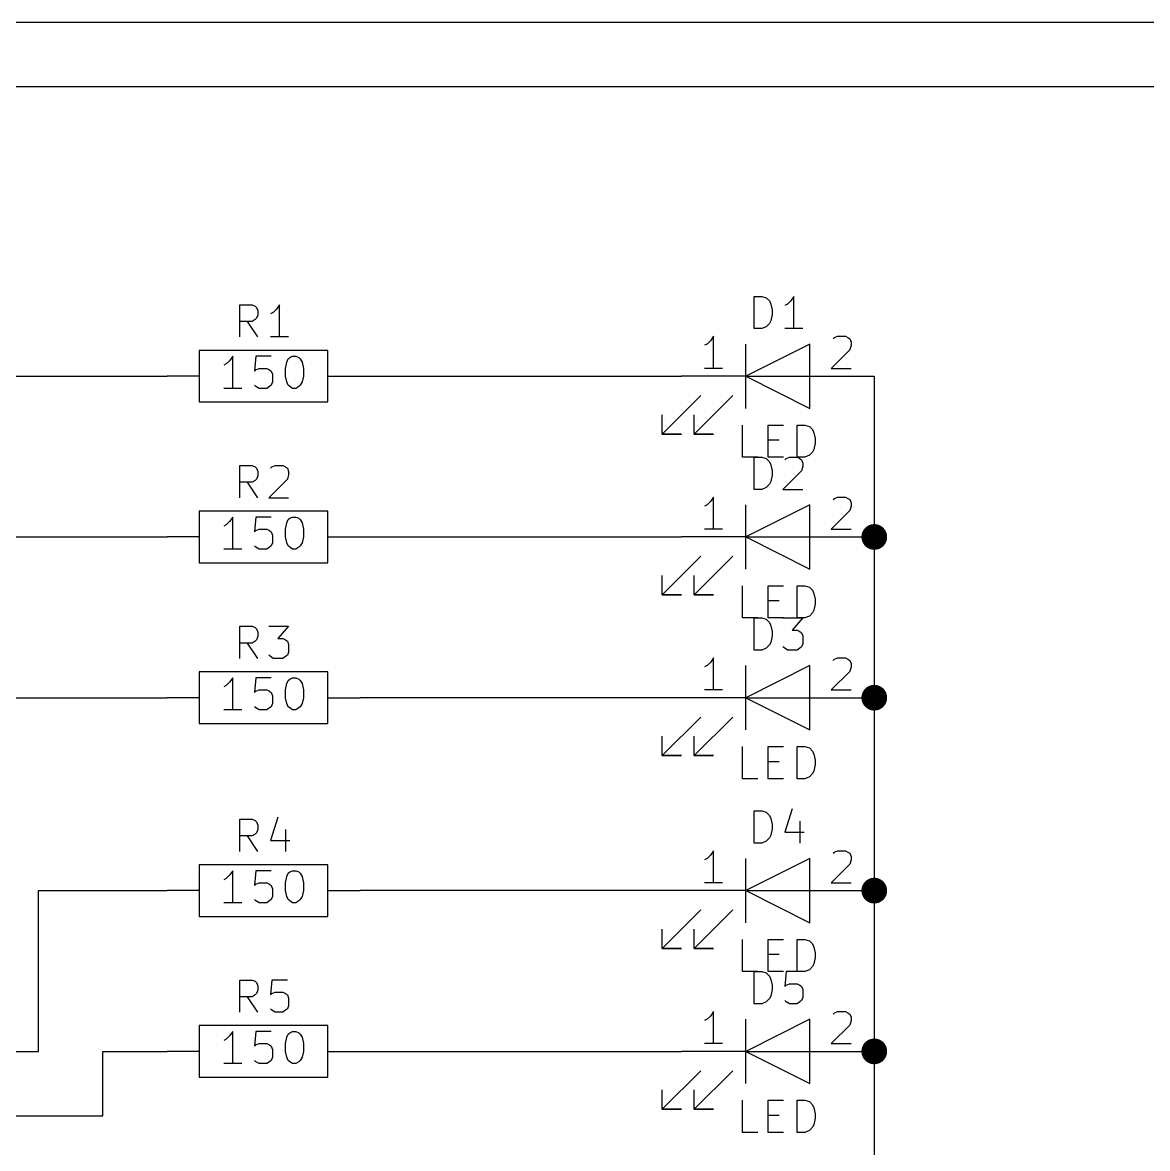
# Model space of a CAD drawing. Extents: x 10 to 287, y -200 to -10.
# Drawn here: x 100.97 to 145.42, y -97.82 to -53.34 of the extents above; entities that cross this region are included whole.
import ezdxf

# ---------------------------------------------------------------- set-up
doc = ezdxf.new("R2010")
doc.units = 0
doc.header["$MEASUREMENT"] = 0

msp = doc.modelspace()

# ---------------------------------------------------------------- linework, layer by layer
at = {"layer": 'Cyan 2'}
for p, q in [((129.87, -65.4304), (129.87, -64.1604)), ((129.87, -64.1604), (130.175, -64.1604)), ((130.175, -64.1604), (130.353, -64.2112)), ((130.353, -64.2112), (130.48, -64.3382)), ((130.48, -64.3382), (130.531, -64.4652)), ((130.531, -64.4652), (130.581, -64.6938)), ((131.191, -64.4652), (131.089, -64.516)), ((131.318, -64.3382), (131.191, -64.4652)), ((131.445, -64.1604), (131.318, -64.3382)), ((131.445, -65.4304), (131.445, -64.1604)), ((109.55, -65.7606), (109.55, -64.4906)), ((109.55, -64.4906), (110.033, -64.4906)), ((110.033, -64.4906), (110.16, -64.5414)), ((110.16, -64.5414), (110.211, -64.5922)), ((110.211, -64.5922), (110.261, -64.7192)), ((110.261, -64.897), (110.211, -65.024)), ((110.261, -64.7192), (110.261, -64.897)), ((110.871, -64.7954), (110.769, -64.8462)), ((110.998, -64.6684), (110.871, -64.7954)), ((111.125, -64.4906), (110.998, -64.6684)), ((111.125, -65.7606), (111.125, -64.4906)), ((130.581, -64.8716), (130.531, -65.1256)), ((130.581, -64.6938), (130.581, -64.8716)), ((110.033, -65.151), (109.55, -65.151)), ((110.261, -65.7606), (109.855, -65.151)), ((110.16, -65.0748), (110.033, -65.151)), ((110.211, -65.024), (110.16, -65.0748)), ((130.353, -65.3542), (130.175, -65.4304)), ((130.48, -65.2272), (130.353, -65.3542)), ((130.531, -65.1256), (130.48, -65.2272)), ((111.481, -65.7606), (110.769, -65.7606)), ((130.175, -65.4304), (129.87, -65.4304)), ((131.801, -65.4304), (131.089, -65.4304)), ((109.144, -66.7004), (109.017, -66.8274)), ((109.271, -66.5226), (109.144, -66.7004)), ((109.271, -67.7926), (109.271, -66.5226)), ((110.185, -66.5226), (110.134, -67.1068)), ((110.795, -66.5226), (110.185, -66.5226)), ((111.404, -66.7512), (111.455, -66.6242)), ((111.455, -66.6242), (111.531, -66.5734)), ((111.531, -66.5734), (111.633, -66.5226)), ((111.633, -66.5226), (111.76, -66.5226)), ((111.76, -66.5226), (111.887, -66.5734)), ((111.887, -66.5734), (111.938, -66.6242)), ((111.938, -66.6242), (112.014, -66.7512)), ((109.017, -66.8274), (108.915, -66.8782)), ((110.134, -67.1068), (110.185, -67.056)), ((110.185, -67.056), (110.312, -67.0052)), ((110.312, -67.0052), (110.617, -67.0052)), ((110.617, -67.0052), (110.719, -67.056)), ((110.719, -67.056), (110.795, -67.1068)), ((110.795, -67.1068), (110.846, -67.2338)), ((111.354, -67.0052), (111.404, -66.7512)), ((111.354, -67.31), (111.354, -67.0052)), ((112.014, -66.7512), (112.065, -67.0052)), ((112.065, -67.0052), (112.065, -67.31)), ((110.846, -67.5386), (110.795, -67.6656)), ((110.846, -67.2338), (110.846, -67.5386)), ((111.404, -67.5386), (111.354, -67.31)), ((111.455, -67.6656), (111.404, -67.5386)), ((112.014, -67.5386), (111.938, -67.6656)), ((112.065, -67.31), (112.014, -67.5386)), ((109.626, -67.7926), (108.915, -67.7926)), ((110.185, -67.7164), (110.134, -67.6656)), ((110.312, -67.7926), (110.185, -67.7164)), ((110.617, -67.7926), (110.312, -67.7926)), ((110.719, -67.7164), (110.617, -67.7926)), ((110.795, -67.6656), (110.719, -67.7164)), ((111.531, -67.7164), (111.455, -67.6656)), ((111.633, -67.7926), (111.531, -67.7164)), ((111.76, -67.7926), (111.633, -67.7926)), ((111.887, -67.7164), (111.76, -67.7926)), ((111.938, -67.6656), (111.887, -67.7164)), ((129.413, -70.5104), (129.413, -69.2404)), ((130.429, -70.5104), (130.429, -69.2404)), ((130.429, -69.2404), (131.039, -69.2404)), ((131.572, -70.5104), (131.572, -69.2404)), ((131.572, -69.2404), (131.877, -69.2404)), ((131.877, -69.2404), (132.055, -69.2912)), ((132.055, -69.2912), (132.182, -69.4182)), ((130.429, -69.8246), (130.861, -69.8246)), ((132.182, -69.4182), (132.232, -69.5452)), ((132.232, -69.5452), (132.283, -69.7738)), ((132.283, -69.7738), (132.283, -69.9516)), ((132.232, -70.2056), (132.182, -70.3072)), ((132.283, -69.9516), (132.232, -70.2056)), ((130.023, -70.5104), (129.413, -70.5104)), ((129.87, -71.7804), (129.87, -70.5104)), ((129.87, -70.5104), (130.175, -70.5104)), ((130.175, -70.5104), (130.353, -70.5612)), ((130.353, -70.5612), (130.48, -70.6882)), ((131.039, -70.5104), (130.429, -70.5104)), ((130.48, -70.6882), (130.531, -70.8152)), ((131.089, -70.612), (131.14, -70.5612)), ((131.14, -70.5612), (131.267, -70.5104)), ((131.267, -70.5104), (131.572, -70.5104)), ((131.877, -70.5104), (131.572, -70.5104)), ((131.572, -70.5104), (131.674, -70.5612)), ((131.674, -70.5612), (131.75, -70.612)), ((131.75, -70.612), (131.801, -70.739)), ((132.055, -70.4342), (131.877, -70.5104)), ((132.182, -70.3072), (132.055, -70.4342)), ((109.55, -72.1106), (109.55, -70.8406)), ((109.55, -70.8406), (110.033, -70.8406)), ((110.033, -70.8406), (110.16, -70.8914)), ((110.16, -70.8914), (110.211, -70.9422)), ((110.211, -70.9422), (110.261, -71.0692)), ((110.261, -71.0692), (110.261, -71.247)), ((110.769, -70.9422), (110.82, -70.8914)), ((110.82, -70.8914), (110.947, -70.8406)), ((110.947, -70.8406), (111.252, -70.8406)), ((111.252, -70.8406), (111.354, -70.8914)), ((111.354, -70.8914), (111.43, -70.9422)), ((111.43, -70.9422), (111.481, -71.0692)), ((111.481, -71.0692), (111.481, -71.1962)), ((130.531, -70.8152), (130.581, -71.0438)), ((130.581, -71.0438), (130.581, -71.2216)), ((131.75, -71.0438), (131.013, -71.7804)), ((131.801, -70.866), (131.75, -71.0438)), ((131.801, -70.739), (131.801, -70.866)), ((110.033, -71.501), (109.55, -71.501)), ((110.261, -72.1106), (109.855, -71.501)), ((110.16, -71.4248), (110.033, -71.501)), ((110.211, -71.374), (110.16, -71.4248)), ((110.261, -71.247), (110.211, -71.374)), ((111.43, -71.374), (110.693, -72.1106)), ((111.481, -71.1962), (111.43, -71.374)), ((130.48, -71.5772), (130.353, -71.7042)), ((130.531, -71.4756), (130.48, -71.5772)), ((130.581, -71.2216), (130.531, -71.4756)), ((130.175, -71.7804), (129.87, -71.7804)), ((130.353, -71.7042), (130.175, -71.7804)), ((131.013, -71.7804), (131.801, -71.7804)), ((110.693, -72.1106), (111.481, -72.1106)), ((109.271, -72.8726), (109.144, -73.0504)), ((109.271, -74.1426), (109.271, -72.8726)), ((110.185, -72.8726), (110.134, -73.4568)), ((110.795, -72.8726), (110.185, -72.8726)), ((111.455, -72.9742), (111.531, -72.9234)), ((111.531, -72.9234), (111.633, -72.8726)), ((111.633, -72.8726), (111.76, -72.8726)), ((111.76, -72.8726), (111.887, -72.9234)), ((111.887, -72.9234), (111.938, -72.9742)), ((109.017, -73.1774), (108.915, -73.2282)), ((109.144, -73.0504), (109.017, -73.1774)), ((110.185, -73.406), (110.312, -73.3552)), ((110.312, -73.3552), (110.617, -73.3552)), ((110.617, -73.3552), (110.719, -73.406)), ((111.354, -73.3552), (111.404, -73.1012)), ((111.354, -73.66), (111.354, -73.3552)), ((111.404, -73.1012), (111.455, -72.9742)), ((111.938, -72.9742), (112.014, -73.1012)), ((112.014, -73.1012), (112.065, -73.3552)), ((112.065, -73.3552), (112.065, -73.66)), ((110.134, -73.4568), (110.185, -73.406)), ((110.719, -73.406), (110.795, -73.4568)), ((110.795, -73.4568), (110.846, -73.5838)), ((110.846, -73.5838), (110.846, -73.8886)), ((111.404, -73.8886), (111.354, -73.66)), ((112.065, -73.66), (112.014, -73.8886)), ((109.626, -74.1426), (108.915, -74.1426)), ((110.185, -74.0664), (110.134, -74.0156)), ((110.312, -74.1426), (110.185, -74.0664)), ((110.617, -74.1426), (110.312, -74.1426)), ((110.719, -74.0664), (110.617, -74.1426)), ((110.795, -74.0156), (110.719, -74.0664)), ((110.846, -73.8886), (110.795, -74.0156)), ((111.455, -74.0156), (111.404, -73.8886)), ((111.531, -74.0664), (111.455, -74.0156)), ((111.633, -74.1426), (111.531, -74.0664)), ((111.76, -74.1426), (111.633, -74.1426)), ((111.887, -74.0664), (111.76, -74.1426)), ((111.938, -74.0156), (111.887, -74.0664)), ((112.014, -73.8886), (111.938, -74.0156)), ((129.413, -76.8604), (129.413, -75.5904)), ((130.429, -76.8604), (130.429, -75.5904)), ((130.429, -75.5904), (131.039, -75.5904)), ((131.572, -76.8604), (131.572, -75.5904)), ((131.572, -75.5904), (131.877, -75.5904)), ((131.877, -75.5904), (132.055, -75.6412)), ((132.055, -75.6412), (132.182, -75.7682)), ((132.182, -75.7682), (132.232, -75.8952)), ((132.232, -75.8952), (132.283, -76.1238)), ((130.429, -76.1746), (130.861, -76.1746)), ((132.283, -76.3016), (132.232, -76.5556)), ((132.283, -76.1238), (132.283, -76.3016)), ((130.023, -76.8604), (129.413, -76.8604)), ((129.87, -78.1304), (129.87, -76.8604)), ((129.87, -76.8604), (130.175, -76.8604)), ((130.175, -76.8604), (130.353, -76.9112)), ((130.353, -76.9112), (130.48, -77.0382)), ((131.039, -76.8604), (130.429, -76.8604)), ((131.013, -76.8604), (131.801, -76.8604)), ((131.801, -76.8604), (131.369, -77.343)), ((131.877, -76.8604), (131.572, -76.8604)), ((132.055, -76.7842), (131.877, -76.8604)), ((132.182, -76.6572), (132.055, -76.7842)), ((132.232, -76.5556), (132.182, -76.6572)), ((109.55, -78.4606), (109.55, -77.1906)), ((109.55, -77.1906), (110.033, -77.1906)), ((110.033, -77.1906), (110.16, -77.2414)), ((110.16, -77.2414), (110.211, -77.2922)), ((110.211, -77.2922), (110.261, -77.4192)), ((110.693, -77.1906), (111.481, -77.1906)), ((111.481, -77.1906), (111.049, -77.6732)), ((130.48, -77.0382), (130.531, -77.1652)), ((130.531, -77.1652), (130.581, -77.3938)), ((131.369, -77.343), (131.572, -77.343)), ((131.572, -77.343), (131.674, -77.3938)), ((110.16, -77.7748), (110.033, -77.851)), ((110.211, -77.724), (110.16, -77.7748)), ((110.261, -77.597), (110.211, -77.724)), ((110.261, -77.4192), (110.261, -77.597)), ((111.049, -77.6732), (111.252, -77.6732)), ((111.252, -77.6732), (111.354, -77.724)), ((111.354, -77.724), (111.43, -77.7748)), ((111.43, -77.7748), (111.481, -77.9018)), ((130.531, -77.8256), (130.48, -77.9272)), ((130.581, -77.5716), (130.531, -77.8256)), ((130.581, -77.3938), (130.581, -77.5716)), ((131.674, -77.3938), (131.75, -77.4446)), ((131.75, -77.4446), (131.801, -77.5716)), ((131.801, -77.5716), (131.801, -77.8764)), ((110.033, -77.851), (109.55, -77.851)), ((110.261, -78.4606), (109.855, -77.851)), ((111.481, -78.2066), (111.43, -78.3336)), ((111.481, -77.9018), (111.481, -78.2066)), ((130.175, -78.1304), (129.87, -78.1304)), ((130.353, -78.0542), (130.175, -78.1304)), ((130.48, -77.9272), (130.353, -78.0542)), ((131.089, -78.0542), (131.013, -78.0034)), ((131.191, -78.1304), (131.089, -78.0542)), ((131.572, -78.1304), (131.191, -78.1304)), ((131.674, -78.0542), (131.572, -78.1304)), ((131.75, -78.0034), (131.674, -78.0542)), ((131.801, -77.8764), (131.75, -78.0034)), ((110.769, -78.3844), (110.693, -78.3336)), ((110.871, -78.4606), (110.769, -78.3844)), ((111.252, -78.4606), (110.871, -78.4606)), ((111.354, -78.3844), (111.252, -78.4606)), ((111.43, -78.3336), (111.354, -78.3844)), ((109.017, -79.5274), (108.915, -79.5782)), ((109.144, -79.4004), (109.017, -79.5274)), ((109.271, -79.2226), (109.144, -79.4004)), ((109.271, -80.4926), (109.271, -79.2226)), ((110.185, -79.2226), (110.134, -79.8068)), ((110.795, -79.2226), (110.185, -79.2226)), ((111.354, -79.7052), (111.404, -79.4512)), ((111.404, -79.4512), (111.455, -79.3242)), ((111.455, -79.3242), (111.531, -79.2734)), ((111.531, -79.2734), (111.633, -79.2226)), ((111.633, -79.2226), (111.76, -79.2226)), ((111.76, -79.2226), (111.887, -79.2734)), ((111.887, -79.2734), (111.938, -79.3242)), ((111.938, -79.3242), (112.014, -79.4512)), ((112.014, -79.4512), (112.065, -79.7052)), ((110.134, -79.8068), (110.185, -79.756)), ((110.185, -79.756), (110.312, -79.7052)), ((110.312, -79.7052), (110.617, -79.7052)), ((110.617, -79.7052), (110.719, -79.756)), ((110.719, -79.756), (110.795, -79.8068)), ((110.795, -79.8068), (110.846, -79.9338)), ((110.846, -79.9338), (110.846, -80.2386)), ((111.354, -80.01), (111.354, -79.7052)), ((111.404, -80.2386), (111.354, -80.01)), ((112.065, -80.01), (112.014, -80.2386)), ((112.065, -79.7052), (112.065, -80.01)), ((109.626, -80.4926), (108.915, -80.4926)), ((110.185, -80.4164), (110.134, -80.3656)), ((110.312, -80.4926), (110.185, -80.4164)), ((110.617, -80.4926), (110.312, -80.4926)), ((110.719, -80.4164), (110.617, -80.4926)), ((110.795, -80.3656), (110.719, -80.4164)), ((110.846, -80.2386), (110.795, -80.3656)), ((111.455, -80.3656), (111.404, -80.2386)), ((111.531, -80.4164), (111.455, -80.3656)), ((111.633, -80.4926), (111.531, -80.4164)), ((111.76, -80.4926), (111.633, -80.4926)), ((111.887, -80.4164), (111.76, -80.4926)), ((111.938, -80.3656), (111.887, -80.4164)), ((112.014, -80.2386), (111.938, -80.3656)), ((129.413, -83.2104), (129.413, -81.9404)), ((130.429, -83.2104), (130.429, -81.9404)), ((130.429, -81.9404), (131.039, -81.9404)), ((131.572, -83.2104), (131.572, -81.9404)), ((131.572, -81.9404), (131.877, -81.9404)), ((131.877, -81.9404), (132.055, -81.9912)), ((132.055, -81.9912), (132.182, -82.1182)), ((132.182, -82.1182), (132.232, -82.2452)), ((132.232, -82.2452), (132.283, -82.4738)), ((130.429, -82.5246), (130.861, -82.5246)), ((132.283, -82.6516), (132.232, -82.9056)), ((132.283, -82.4738), (132.283, -82.6516)), ((132.055, -83.1342), (131.877, -83.2104)), ((132.182, -83.0072), (132.055, -83.1342)), ((132.232, -82.9056), (132.182, -83.0072)), ((130.023, -83.2104), (129.413, -83.2104)), ((131.039, -83.2104), (130.429, -83.2104)), ((131.877, -83.2104), (131.572, -83.2104)), ((129.87, -85.7504), (129.87, -84.4804)), ((129.87, -84.4804), (130.175, -84.4804)), ((130.175, -84.4804), (130.353, -84.5312)), ((131.369, -84.4042), (131.089, -85.3186)), ((109.55, -86.0806), (109.55, -84.8106)), ((109.55, -84.8106), (110.033, -84.8106)), ((110.033, -84.8106), (110.16, -84.8614)), ((110.16, -84.8614), (110.211, -84.9122)), ((110.211, -84.9122), (110.261, -85.0392)), ((111.049, -84.7344), (110.769, -85.6488)), ((130.353, -84.5312), (130.48, -84.6582)), ((130.48, -84.6582), (130.531, -84.7852)), ((130.531, -84.7852), (130.581, -85.0138)), ((131.674, -84.8868), (131.674, -85.7504)), ((110.211, -85.344), (110.16, -85.3948)), ((110.261, -85.217), (110.211, -85.344)), ((110.261, -85.0392), (110.261, -85.217)), ((111.354, -85.217), (111.354, -86.0806)), ((130.581, -85.1916), (130.531, -85.4456)), ((130.581, -85.0138), (130.581, -85.1916)), ((131.089, -85.3186), (131.851, -85.3186)), ((110.033, -85.471), (109.55, -85.471)), ((110.261, -86.0806), (109.855, -85.471)), ((110.16, -85.3948), (110.033, -85.471)), ((110.769, -85.6488), (111.531, -85.6488)), ((130.175, -85.7504), (129.87, -85.7504)), ((130.353, -85.6742), (130.175, -85.7504)), ((130.48, -85.5472), (130.353, -85.6742)), ((130.531, -85.4456), (130.48, -85.5472)), ((109.017, -87.1474), (108.915, -87.1982)), ((109.144, -87.0204), (109.017, -87.1474)), ((109.271, -86.8426), (109.144, -87.0204)), ((109.271, -88.1126), (109.271, -86.8426)), ((110.185, -86.8426), (110.134, -87.4268)), ((110.795, -86.8426), (110.185, -86.8426)), ((111.354, -87.3252), (111.404, -87.0712)), ((111.404, -87.0712), (111.455, -86.9442)), ((111.455, -86.9442), (111.531, -86.8934)), ((111.531, -86.8934), (111.633, -86.8426)), ((111.633, -86.8426), (111.76, -86.8426)), ((111.76, -86.8426), (111.887, -86.8934)), ((111.887, -86.8934), (111.938, -86.9442)), ((111.938, -86.9442), (112.014, -87.0712)), ((112.014, -87.0712), (112.065, -87.3252)), ((110.134, -87.4268), (110.185, -87.376)), ((110.185, -87.376), (110.312, -87.3252)), ((110.312, -87.3252), (110.617, -87.3252)), ((110.617, -87.3252), (110.719, -87.376)), ((110.719, -87.376), (110.795, -87.4268)), ((110.795, -87.4268), (110.846, -87.5538)), ((110.846, -87.5538), (110.846, -87.8586)), ((111.354, -87.63), (111.354, -87.3252)), ((112.065, -87.3252), (112.065, -87.63)), ((110.185, -88.0364), (110.134, -87.9856)), ((110.312, -88.1126), (110.185, -88.0364)), ((110.719, -88.0364), (110.617, -88.1126)), ((110.795, -87.9856), (110.719, -88.0364)), ((110.846, -87.8586), (110.795, -87.9856)), ((111.404, -87.8586), (111.354, -87.63)), ((111.455, -87.9856), (111.404, -87.8586)), ((111.531, -88.0364), (111.455, -87.9856)), ((111.633, -88.1126), (111.531, -88.0364)), ((111.887, -88.0364), (111.76, -88.1126)), ((111.938, -87.9856), (111.887, -88.0364)), ((112.014, -87.8586), (111.938, -87.9856)), ((112.065, -87.63), (112.014, -87.8586)), ((109.626, -88.1126), (108.915, -88.1126)), ((110.617, -88.1126), (110.312, -88.1126)), ((111.76, -88.1126), (111.633, -88.1126)), ((129.413, -90.8304), (129.413, -89.5604)), ((130.429, -90.8304), (130.429, -89.5604)), ((130.429, -89.5604), (131.039, -89.5604)), ((131.572, -90.8304), (131.572, -89.5604)), ((131.572, -89.5604), (131.877, -89.5604)), ((131.877, -89.5604), (132.055, -89.6112)), ((132.055, -89.6112), (132.182, -89.7382)), ((132.182, -89.7382), (132.232, -89.8652)), ((130.429, -90.1446), (130.861, -90.1446)), ((132.232, -89.8652), (132.283, -90.0938)), ((132.283, -90.2716), (132.232, -90.5256)), ((132.283, -90.0938), (132.283, -90.2716)), ((132.182, -90.6272), (132.055, -90.7542)), ((132.232, -90.5256), (132.182, -90.6272)), ((109.55, -92.4306), (109.55, -91.1606)), ((109.55, -91.1606), (110.033, -91.1606)), ((110.033, -91.1606), (110.16, -91.2114)), ((110.82, -91.1606), (110.769, -91.7448)), ((111.43, -91.1606), (110.82, -91.1606)), ((130.023, -90.8304), (129.413, -90.8304)), ((129.87, -92.1004), (129.87, -90.8304)), ((129.87, -90.8304), (130.175, -90.8304)), ((130.175, -90.8304), (130.353, -90.8812)), ((130.353, -90.8812), (130.48, -91.0082)), ((131.039, -90.8304), (130.429, -90.8304)), ((130.48, -91.0082), (130.531, -91.1352)), ((130.531, -91.1352), (130.581, -91.3638)), ((131.14, -90.8304), (131.089, -91.4146)), ((131.75, -90.8304), (131.14, -90.8304)), ((131.877, -90.8304), (131.572, -90.8304)), ((132.055, -90.7542), (131.877, -90.8304)), ((110.16, -91.2114), (110.211, -91.2622)), ((110.211, -91.2622), (110.261, -91.3892)), ((110.261, -91.567), (110.211, -91.694)), ((110.261, -91.3892), (110.261, -91.567)), ((130.581, -91.5416), (130.531, -91.7956)), ((130.581, -91.3638), (130.581, -91.5416)), ((131.089, -91.4146), (131.14, -91.3638)), ((131.14, -91.3638), (131.267, -91.313)), ((131.267, -91.313), (131.572, -91.313)), ((131.572, -91.313), (131.674, -91.3638)), ((131.674, -91.3638), (131.75, -91.4146)), ((131.75, -91.4146), (131.801, -91.5416)), ((131.801, -91.5416), (131.801, -91.8464)), ((110.033, -91.821), (109.55, -91.821)), ((110.261, -92.4306), (109.855, -91.821)), ((110.16, -91.7448), (110.033, -91.821)), ((110.211, -91.694), (110.16, -91.7448)), ((110.769, -91.7448), (110.82, -91.694)), ((110.82, -91.694), (110.947, -91.6432)), ((110.947, -91.6432), (111.252, -91.6432)), ((111.252, -91.6432), (111.354, -91.694)), ((111.354, -91.694), (111.43, -91.7448)), ((111.43, -91.7448), (111.481, -91.8718)), ((111.481, -91.8718), (111.481, -92.1766)), ((130.353, -92.0242), (130.175, -92.1004)), ((130.48, -91.8972), (130.353, -92.0242)), ((130.531, -91.7956), (130.48, -91.8972)), ((131.14, -92.0242), (131.089, -91.9734)), ((131.267, -92.1004), (131.14, -92.0242)), ((131.674, -92.0242), (131.572, -92.1004)), ((131.75, -91.9734), (131.674, -92.0242)), ((131.801, -91.8464), (131.75, -91.9734)), ((110.82, -92.3544), (110.769, -92.3036)), ((110.947, -92.4306), (110.82, -92.3544)), ((111.252, -92.4306), (110.947, -92.4306)), ((111.354, -92.3544), (111.252, -92.4306)), ((111.43, -92.3036), (111.354, -92.3544)), ((111.481, -92.1766), (111.43, -92.3036)), ((130.175, -92.1004), (129.87, -92.1004)), ((131.572, -92.1004), (131.267, -92.1004)), ((109.144, -93.3704), (109.017, -93.4974)), ((109.271, -93.1926), (109.144, -93.3704)), ((109.271, -94.4626), (109.271, -93.1926)), ((110.185, -93.1926), (110.134, -93.7768)), ((110.795, -93.1926), (110.185, -93.1926)), ((111.404, -93.4212), (111.455, -93.2942)), ((111.455, -93.2942), (111.531, -93.2434)), ((111.531, -93.2434), (111.633, -93.1926)), ((111.633, -93.1926), (111.76, -93.1926)), ((111.76, -93.1926), (111.887, -93.2434)), ((111.887, -93.2434), (111.938, -93.2942)), ((111.938, -93.2942), (112.014, -93.4212)), ((109.017, -93.4974), (108.915, -93.5482)), ((110.134, -93.7768), (110.185, -93.726)), ((110.185, -93.726), (110.312, -93.6752)), ((110.312, -93.6752), (110.617, -93.6752)), ((110.617, -93.6752), (110.719, -93.726)), ((110.719, -93.726), (110.795, -93.7768)), ((110.795, -93.7768), (110.846, -93.9038)), ((111.354, -93.6752), (111.404, -93.4212)), ((111.354, -93.98), (111.354, -93.6752)), ((112.014, -93.4212), (112.065, -93.6752)), ((112.065, -93.6752), (112.065, -93.98)), ((110.846, -94.2086), (110.795, -94.3356)), ((110.846, -93.9038), (110.846, -94.2086)), ((111.404, -94.2086), (111.354, -93.98)), ((111.455, -94.3356), (111.404, -94.2086)), ((112.014, -94.2086), (111.938, -94.3356)), ((112.065, -93.98), (112.014, -94.2086)), ((109.626, -94.4626), (108.915, -94.4626)), ((110.185, -94.3864), (110.134, -94.3356)), ((110.312, -94.4626), (110.185, -94.3864)), ((110.617, -94.4626), (110.312, -94.4626)), ((110.719, -94.3864), (110.617, -94.4626)), ((110.795, -94.3356), (110.719, -94.3864)), ((111.531, -94.3864), (111.455, -94.3356)), ((111.633, -94.4626), (111.531, -94.3864)), ((111.76, -94.4626), (111.633, -94.4626)), ((111.887, -94.3864), (111.76, -94.4626)), ((111.938, -94.3356), (111.887, -94.3864)), ((129.413, -97.1804), (129.413, -95.9104)), ((130.429, -97.1804), (130.429, -95.9104)), ((130.429, -95.9104), (131.039, -95.9104)), ((131.572, -97.1804), (131.572, -95.9104)), ((131.572, -95.9104), (131.877, -95.9104)), ((131.877, -95.9104), (132.055, -95.9612)), ((132.055, -95.9612), (132.182, -96.0882)), ((130.429, -96.4946), (130.861, -96.4946)), ((132.182, -96.0882), (132.232, -96.2152)), ((132.232, -96.2152), (132.283, -96.4438)), ((132.283, -96.4438), (132.283, -96.6216)), ((132.232, -96.8756), (132.182, -96.9772)), ((132.283, -96.6216), (132.232, -96.8756)), ((130.023, -97.1804), (129.413, -97.1804)), ((131.039, -97.1804), (130.429, -97.1804)), ((131.877, -97.1804), (131.572, -97.1804)), ((132.055, -97.1042), (131.877, -97.1804)), ((132.182, -96.9772), (132.055, -97.1042))]:
    msp.add_line(p, q, dxfattribs=at)
at = {"layer": 'Green 2'}
for p, q in [((229.87, -53.34), (57.15, -53.34)), ((222.25, -55.88), (55.88, -55.88)), ((92.71, -67.31), (106.68, -67.31)), ((114.3, -67.31), (127, -67.31)), ((134.62, -67.31), (134.62, -130.81)), ((97.79, -73.66), (106.68, -73.66)), ((114.3, -73.66), (127, -73.66)), ((100.33, -80.01), (106.68, -80.01)), ((127, -80.01), (114.3, -80.01)), ((101.6, -93.98), (101.6, -87.63)), ((101.6, -87.63), (106.68, -87.63)), ((127, -87.63), (114.3, -87.63)), ((92.71, -93.98), (101.6, -93.98)), ((104.14, -96.52), (104.14, -93.98)), ((104.14, -93.98), (106.68, -93.98)), ((114.3, -93.98), (127, -93.98)), ((92.71, -96.52), (104.14, -96.52))]:
    msp.add_line(p, q, dxfattribs=at)
at = {"layer": 'Green 2', "const_width": 0.508}
for points in [[(134.366, -73.66, 1), (134.874, -73.66, 1)], [(134.366, -80.01, 1), (134.874, -80.01, 1)], [(134.366, -87.63, 1), (134.874, -87.63, 1)], [(134.366, -93.98, 1), (134.874, -93.98, 1)]]:
    msp.add_lwpolyline(points, format="xyb", close=True, dxfattribs=at)
at = {"layer": 'Red 2'}
for p, q in [((128.27, -65.7352), (128.143, -65.913)), ((128.27, -67.0052), (128.27, -65.7352)), ((132.994, -65.8368), (133.045, -65.786)), ((133.045, -65.786), (133.172, -65.7352)), ((133.172, -65.7352), (133.477, -65.7352)), ((133.477, -65.7352), (133.579, -65.786)), ((133.579, -65.786), (133.655, -65.8368)), ((128.016, -66.04), (127.914, -66.0908)), ((128.143, -65.913), (128.016, -66.04)), ((129.54, -68.58), (129.54, -66.04)), ((132.08, -66.04), (129.54, -67.31)), ((132.08, -68.58), (132.08, -66.04)), ((133.655, -65.8368), (133.706, -65.9638)), ((133.706, -66.0908), (133.655, -66.2686)), ((133.706, -65.9638), (133.706, -66.0908)), ((113.03, -66.294), (107.95, -66.294)), ((107.95, -66.294), (107.95, -68.326)), ((113.03, -68.326), (113.03, -66.294)), ((133.655, -66.2686), (132.918, -67.0052)), ((128.626, -67.0052), (127.914, -67.0052)), ((132.918, -67.0052), (133.706, -67.0052)), ((107.95, -67.31), (106.68, -67.31)), ((113.03, -67.31), (114.3, -67.31)), ((129.54, -67.31), (127, -67.31)), ((129.54, -67.31), (132.08, -67.31)), ((129.54, -67.31), (132.08, -68.58)), ((132.08, -67.31), (134.62, -67.31)), ((107.95, -68.326), (113.03, -68.326)), ((127.762, -68.072), (126.238, -69.596)), ((129.032, -68.072), (127.508, -69.596)), ((126.238, -69.596), (126.238, -68.834)), ((127.508, -69.596), (127.508, -68.834)), ((126.238, -69.596), (127, -69.596)), ((127, -69.596), (126.238, -69.596)), ((127.508, -69.596), (128.27, -69.596)), ((128.27, -69.596), (127.508, -69.596)), ((128.016, -72.39), (127.914, -72.4408)), ((128.143, -72.263), (128.016, -72.39)), ((128.27, -72.0852), (128.143, -72.263)), ((128.27, -73.3552), (128.27, -72.0852)), ((129.54, -74.93), (129.54, -72.39)), ((132.08, -72.39), (129.54, -73.66)), ((132.08, -74.93), (132.08, -72.39)), ((132.994, -72.1868), (133.045, -72.136)), ((133.045, -72.136), (133.172, -72.0852)), ((133.172, -72.0852), (133.477, -72.0852)), ((133.477, -72.0852), (133.579, -72.136)), ((133.579, -72.136), (133.655, -72.1868)), ((133.655, -72.1868), (133.706, -72.3138)), ((133.706, -72.4408), (133.655, -72.6186)), ((133.706, -72.3138), (133.706, -72.4408)), ((113.03, -72.644), (107.95, -72.644)), ((107.95, -72.644), (107.95, -74.676)), ((113.03, -74.676), (113.03, -72.644)), ((133.655, -72.6186), (132.918, -73.3552)), ((128.626, -73.3552), (127.914, -73.3552)), ((132.918, -73.3552), (133.706, -73.3552)), ((107.95, -73.66), (106.68, -73.66)), ((113.03, -73.66), (114.3, -73.66)), ((129.54, -73.66), (127, -73.66)), ((129.54, -73.66), (132.08, -73.66)), ((129.54, -73.66), (132.08, -74.93)), ((132.08, -73.66), (134.62, -73.66)), ((107.95, -74.676), (113.03, -74.676)), ((127.762, -74.422), (126.238, -75.946)), ((129.032, -74.422), (127.508, -75.946)), ((126.238, -75.946), (126.238, -75.184)), ((127.508, -75.946), (127.508, -75.184)), ((126.238, -75.946), (127, -75.946)), ((127, -75.946), (126.238, -75.946)), ((127.508, -75.946), (128.27, -75.946)), ((128.27, -75.946), (127.508, -75.946)), ((128.143, -78.613), (128.016, -78.74)), ((128.27, -78.4352), (128.143, -78.613)), ((128.27, -79.7052), (128.27, -78.4352)), ((132.994, -78.5368), (133.045, -78.486)), ((133.045, -78.486), (133.172, -78.4352)), ((133.172, -78.4352), (133.477, -78.4352)), ((133.477, -78.4352), (133.579, -78.486)), ((133.579, -78.486), (133.655, -78.5368)), ((133.655, -78.5368), (133.706, -78.6638)), ((133.706, -78.6638), (133.706, -78.7908)), ((113.03, -78.994), (107.95, -78.994)), ((107.95, -78.994), (107.95, -81.026)), ((113.03, -81.026), (113.03, -78.994)), ((128.016, -78.74), (127.914, -78.7908)), ((129.54, -81.28), (129.54, -78.74)), ((132.08, -78.74), (129.54, -80.01)), ((132.08, -81.28), (132.08, -78.74)), ((133.655, -78.9686), (132.918, -79.7052)), ((133.706, -78.7908), (133.655, -78.9686)), ((107.95, -80.01), (106.68, -80.01)), ((113.03, -80.01), (114.3, -80.01)), ((129.54, -80.01), (127, -80.01)), ((128.626, -79.7052), (127.914, -79.7052)), ((129.54, -80.01), (132.08, -80.01)), ((129.54, -80.01), (132.08, -81.28)), ((132.08, -80.01), (134.62, -80.01)), ((132.918, -79.7052), (133.706, -79.7052)), ((127.762, -80.772), (126.238, -82.296)), ((129.032, -80.772), (127.508, -82.296)), ((107.95, -81.026), (113.03, -81.026)), ((126.238, -82.296), (126.238, -81.534)), ((127.508, -82.296), (127.508, -81.534)), ((126.238, -82.296), (127, -82.296)), ((127, -82.296), (126.238, -82.296)), ((127.508, -82.296), (128.27, -82.296)), ((128.27, -82.296), (127.508, -82.296)), ((128.143, -86.233), (128.016, -86.36)), ((128.27, -86.0552), (128.143, -86.233)), ((128.27, -87.3252), (128.27, -86.0552)), ((132.994, -86.1568), (133.045, -86.106)), ((133.045, -86.106), (133.172, -86.0552)), ((133.172, -86.0552), (133.477, -86.0552)), ((133.477, -86.0552), (133.579, -86.106)), ((133.579, -86.106), (133.655, -86.1568)), ((133.655, -86.1568), (133.706, -86.2838)), ((113.03, -86.614), (107.95, -86.614)), ((107.95, -86.614), (107.95, -88.646)), ((113.03, -88.646), (113.03, -86.614)), ((128.016, -86.36), (127.914, -86.4108)), ((129.54, -88.9), (129.54, -86.36)), ((132.08, -86.36), (129.54, -87.63)), ((132.08, -88.9), (132.08, -86.36)), ((133.655, -86.5886), (132.918, -87.3252)), ((133.706, -86.4108), (133.655, -86.5886)), ((133.706, -86.2838), (133.706, -86.4108)), ((128.626, -87.3252), (127.914, -87.3252)), ((132.918, -87.3252), (133.706, -87.3252)), ((107.95, -87.63), (106.68, -87.63)), ((113.03, -87.63), (114.3, -87.63)), ((129.54, -87.63), (127, -87.63)), ((129.54, -87.63), (132.08, -87.63)), ((129.54, -87.63), (132.08, -88.9)), ((132.08, -87.63), (134.62, -87.63)), ((127.762, -88.392), (126.238, -89.916)), ((129.032, -88.392), (127.508, -89.916)), ((107.95, -88.646), (113.03, -88.646)), ((126.238, -89.916), (126.238, -89.154)), ((127.508, -89.916), (127.508, -89.154)), ((126.238, -89.916), (127, -89.916)), ((127, -89.916), (126.238, -89.916)), ((127.508, -89.916), (128.27, -89.916)), ((128.27, -89.916), (127.508, -89.916)), ((128.27, -92.4052), (128.143, -92.583)), ((128.27, -93.6752), (128.27, -92.4052)), ((132.994, -92.5068), (133.045, -92.456)), ((133.045, -92.456), (133.172, -92.4052)), ((133.172, -92.4052), (133.477, -92.4052)), ((133.477, -92.4052), (133.579, -92.456)), ((133.579, -92.456), (133.655, -92.5068)), ((133.655, -92.5068), (133.706, -92.6338)), ((128.016, -92.71), (127.914, -92.7608)), ((128.143, -92.583), (128.016, -92.71)), ((129.54, -95.25), (129.54, -92.71)), ((132.08, -92.71), (129.54, -93.98)), ((132.08, -95.25), (132.08, -92.71)), ((133.655, -92.9386), (132.918, -93.6752)), ((133.706, -92.7608), (133.655, -92.9386)), ((133.706, -92.6338), (133.706, -92.7608)), ((113.03, -92.964), (107.95, -92.964)), ((107.95, -92.964), (107.95, -94.996)), ((113.03, -94.996), (113.03, -92.964)), ((128.626, -93.6752), (127.914, -93.6752)), ((132.918, -93.6752), (133.706, -93.6752)), ((107.95, -93.98), (106.68, -93.98)), ((113.03, -93.98), (114.3, -93.98)), ((129.54, -93.98), (127, -93.98)), ((129.54, -93.98), (132.08, -93.98)), ((129.54, -93.98), (132.08, -95.25)), ((132.08, -93.98), (134.62, -93.98)), ((107.95, -94.996), (113.03, -94.996)), ((127.762, -94.742), (126.238, -96.266)), ((129.032, -94.742), (127.508, -96.266)), ((126.238, -96.266), (126.238, -95.504)), ((127.508, -96.266), (127.508, -95.504)), ((126.238, -96.266), (127, -96.266)), ((127, -96.266), (126.238, -96.266)), ((127.508, -96.266), (128.27, -96.266)), ((128.27, -96.266), (127.508, -96.266))]:
    msp.add_line(p, q, dxfattribs=at)

doc.saveas('drawing.dxf')
